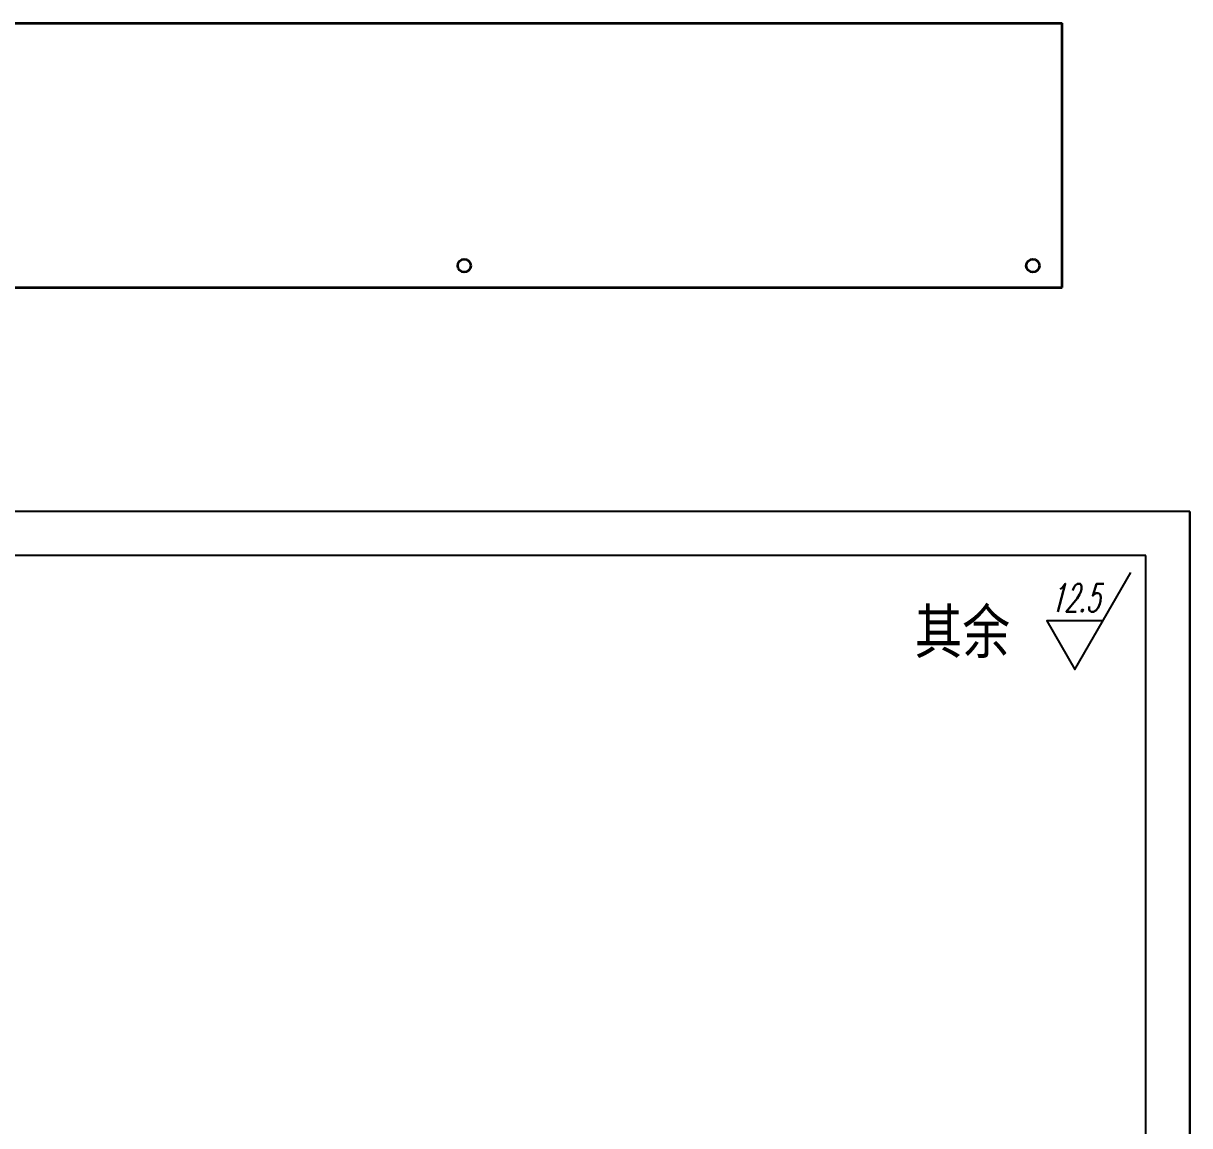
# Model space of a CAD drawing. Header units: millimetres. Extents: x -207971 to -130891, y -1492 to 21465.
# Drawn here: x -203835 to -203036, y 20236 to 20993 of the extents above; entities that cross this region are included whole.
import ezdxf
from ezdxf.enums import TextEntityAlignment as Align

# ---------------------------------------------------------------- set-up
doc = ezdxf.new("R2010")
doc.units = ezdxf.units.MM
doc.layers.add('Dim', color=3, linetype='Continuous')
doc.styles.add('DIM_FONT', font='romans.shx', dxfattribs={"oblique": 15})
doc.styles.add('仿宋体', font='FSGB2312.ttf', dxfattribs={"width": 0.8, "height": 3.5})

# ---------------------------------------------------------------- blocks, each defined once
blk = doc.blocks.new('BZ-MQH')
for p, q in [((-213949.02, 20874.59), (-214275.72, 20874.59)), ((-213949.02, 20643.59), (-213949.02, 20874.59)), ((-213949.02, 20874.59), (-213949.02, 20643.59)), ((-213954.52, 20869.09), (-214270.22, 20869.09)), ((-213954.52, 20649.09), (-213954.52, 20869.09))]:
    blk.add_line(p, q)
at = {"layer": 'Dim', "ltscale": 2}
blk.add_lwpolyline([(-213959.94, 20860.83), (-213966.98, 20860.83), (-213963.46, 20854.73), (-213956.42, 20866.92)], dxfattribs=at)
at = {"layer": 'Dim', "ltscale": 2, "style": 'DIM_FONT', "oblique": 15, "width": 0.559478}
blk.add_text('12.5', height=3.52, dxfattribs=at).set_placement((-213966.6, 20862), (-213960.32, 20862), align=Align.FIT)
at = {"layer": 'Dim', "insert": (-213983.61, 20862.26), "char_height": 5.5, "width": 67.3601, "attachment_point": 1, "style": '仿宋体'}
blk.add_mtext('其余', dxfattribs=at)

msp = doc.modelspace()

# ---------------------------------------------------------------- linework, layer by layer
at = {"color": 7, "lineweight": 35}
for p, q in [((-204723.058, 20992.796), (-203123.058, 20992.796)), ((-203123.058, 20811.476), (-203123.058, 20992.796)), ((-204723.058, 20811.476), (-203123.058, 20811.476))]:
    msp.add_line(p, q, dxfattribs=at)
for centre in [(-203533.058, 20826.476), (-203143.058, 20826.476)]:
    msp.add_circle(centre, 4.5, dxfattribs=at)

# ---------------------------------------------------------------- block references
at = {"xscale": 5.454545454354957, "yscale": 5.454545454540494, "zscale": 5.454545454563593}
msp.add_blockref('BZ-MQH', (963959.145, -93203.687), dxfattribs=at)

doc.saveas('drawing.dxf')
